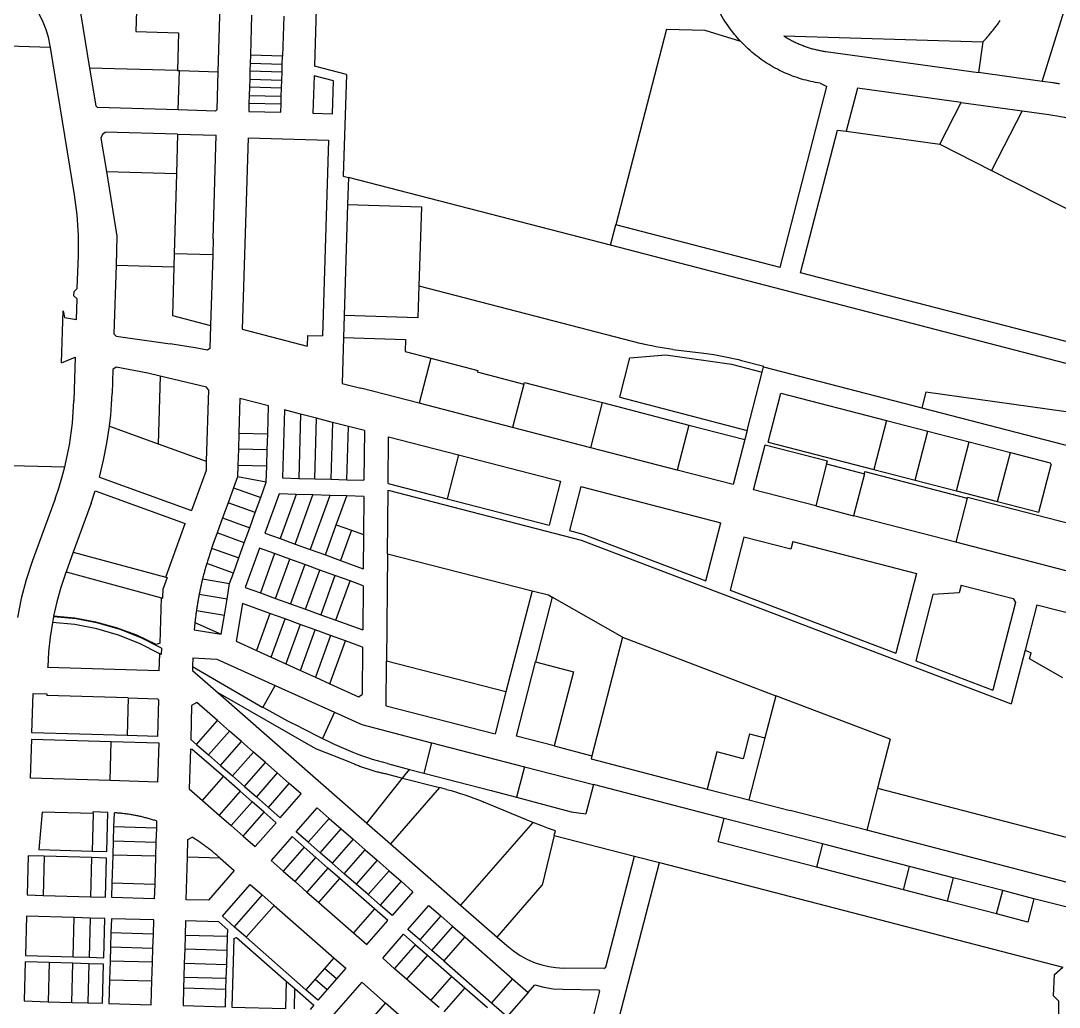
# Model space of a CAD drawing. Header units: inches. Extents: x 486468 to 494399, y 5455955 to 5460553.
# Drawn here: x 492530 to 493515, y 5457186 to 5458121 of the extents above; entities that cross this region are included whole.
import ezdxf

# ---------------------------------------------------------------- set-up
doc = ezdxf.new("R2010")
doc.units = ezdxf.units.IN
doc.header["$MEASUREMENT"] = 0
doc.layers.add('ParcelLines', color=10, linetype='Continuous')

msp = doc.modelspace()

# ---------------------------------------------------------------- linework, layer by layer
at = {"layer": 'ParcelLines', "color": 1}
for p, q in [((492811.586, 5458178.205), (492808.579, 5458078.206)), ((492584.78, 5458140.348), (492595.216, 5458076.324)), ((492639.975, 5458140.22), (492639.131, 5458110.992)), ((492717.288, 5458072.789), (492719.186, 5458136.427)), ((492749.03, 5458126.505), (492747.88, 5458088.455)), ((492779.508, 5458125.605), (492778.35, 5458087.556)), ((493499.275, 5458063.605), (493520.174, 5458130.515)), ((493142.747, 5458113.307), (493094.639, 5457927.615)), ((493142.747, 5458113.307), (493179.098, 5458112.195)), ((492639.131, 5458110.992), (492679.684, 5458109.817)), ((492679.684, 5458109.817), (492678.647, 5458073.907)), ((493179.098, 5458112.195), (493212.994, 5458101.683)), ((493254.172, 5458106.711), (493442.873, 5458101.013)), ((492558.069, 5458095.827), (492482.074, 5458098.012)), ((492558.069, 5458095.827), (492557.832, 5458097.281)), ((492580.826, 5457956.172), (492558.069, 5458095.827)), ((493442.873, 5458101.013), (493438.875, 5458071.913)), ((492747.88, 5458088.455), (492747.65, 5458080.855)), ((492778.35, 5458087.556), (492747.88, 5458088.455)), ((492778.12, 5458079.956), (492778.35, 5458087.556)), ((493294.022, 5458091.962), (493438.875, 5458071.913)), ((492678.647, 5458073.907), (492595.216, 5458076.324)), ((492595.216, 5458076.324), (492601.088, 5458040.3)), ((492678.647, 5458073.907), (492680.474, 5458073.854)), ((492679.398, 5458036.548), (492680.474, 5458073.854)), ((492680.474, 5458073.854), (492717.288, 5458072.789)), ((492747.43, 5458073.255), (492747.2, 5458065.655)), ((492747.65, 5458080.855), (492747.43, 5458073.255)), ((492777.89, 5458072.356), (492747.43, 5458073.255)), ((492747.65, 5458080.855), (492778.12, 5458079.956)), ((492777.89, 5458072.356), (492778.12, 5458079.956)), ((492838.979, 5458070.307), (492808.579, 5458078.206)), ((492716.22, 5458036.981), (492717.288, 5458072.789)), ((492747.2, 5458065.655), (492746.97, 5458058.055)), ((492747.2, 5458065.655), (492777.65, 5458064.706)), ((492777.42, 5458057.106), (492777.65, 5458064.706)), ((492777.65, 5458064.706), (492777.89, 5458072.356)), ((492808.28, 5458069.007), (492807.23, 5458033.357)), ((492826.829, 5458064.207), (492808.28, 5458069.007)), ((492825.83, 5458032.807), (492826.829, 5458064.207)), ((492838.979, 5458070.307), (492836.031, 5457973.667)), ((493499.275, 5458063.605), (493438.875, 5458071.913)), ((493509.776, 5458062.165), (493499.275, 5458063.605)), ((492746.97, 5458058.055), (492746.741, 5458050.405)), ((492777.42, 5458057.106), (492746.97, 5458058.055)), ((492777.19, 5458049.506), (492777.42, 5458057.106)), ((493250.496, 5457887.244), (493294.927, 5458058.744)), ((493288.612, 5458061.961), (493294.927, 5458058.744)), ((493323.919, 5458057.102), (493313.352, 5458016.314)), ((493422.26, 5458043.587), (493323.919, 5458057.102)), ((492746.741, 5458050.405), (492746.512, 5458042.806)), ((492746.741, 5458050.405), (492777.19, 5458049.506)), ((492776.96, 5458041.906), (492777.19, 5458049.506)), ((492601.088, 5458040.3), (492602.829, 5458038.766)), ((492679.398, 5458036.548), (492602.829, 5458038.766)), ((492714.677, 5458035.526), (492679.398, 5458036.548)), ((492714.677, 5458035.526), (492716.22, 5458036.981)), ((492746.512, 5458042.806), (492746.282, 5458035.206)), ((492746.282, 5458035.206), (492776.73, 5458034.306)), ((492776.96, 5458041.906), (492746.512, 5458042.806)), ((492776.73, 5458034.306), (492776.96, 5458041.906)), ((493402.139, 5458004.112), (493422.26, 5458043.587)), ((493422.26, 5458043.587), (493480.201, 5458035.625)), ((493480.201, 5458035.625), (493451.257, 5457979.083)), ((493480.201, 5458035.625), (493505.724, 5458032.117)), ((492807.23, 5458033.357), (492825.83, 5458032.807)), ((492607.503, 5458013.436), (492610.094, 5458015.546)), ((492678.77, 5458013.559), (492610.094, 5458015.546)), ((493269.962, 5457882.202), (493305.003, 5458017.461)), ((493305.003, 5458017.461), (493313.352, 5458016.314)), ((493313.352, 5458016.314), (493402.139, 5458004.112)), ((492607.503, 5458013.436), (492606.063, 5458009.771)), ((492606.063, 5458009.771), (492611.211, 5457978.177)), ((492678.77, 5458013.559), (492677.691, 5457976.253)), ((492678.77, 5458013.559), (492715.502, 5458012.496)), ((492712.568, 5457914.282), (492715.502, 5458012.496)), ((492745.682, 5458010.206), (492740.086, 5457828.605)), ((492745.682, 5458010.206), (492821.83, 5458007.907)), ((492821.83, 5458007.907), (492816.185, 5457822.356)), ((493402.139, 5458004.112), (493451.257, 5457979.083)), ((492611.211, 5457978.177), (492677.691, 5457976.253)), ((492611.211, 5457978.177), (492621.192, 5457916.927)), ((492677.691, 5457976.253), (492675.486, 5457900.037)), ((493451.257, 5457979.083), (493573.176, 5457916.955)), ((492836.031, 5457973.667), (492840.881, 5457972.407)), ((492840.881, 5457972.407), (492840.092, 5457946.726)), ((493089.597, 5457908.149), (492840.881, 5457972.407)), ((492840.092, 5457946.726), (492836.864, 5457841.546)), ((492840.092, 5457946.726), (492910.11, 5457944.577)), ((492910.11, 5457944.577), (492907.822, 5457869.858)), ((493089.597, 5457908.149), (493094.639, 5457927.615)), ((493250.496, 5457887.244), (493094.639, 5457927.615)), ((492621.192, 5457916.927), (492620.336, 5457889.342)), ((492712.568, 5457914.282), (492712.093, 5457898.977)), ((493698.169, 5457750.514), (493089.597, 5457908.149)), ((492583.611, 5457867.236), (492584.585, 5457898.65)), ((492675.486, 5457900.037), (492675.13, 5457887.758)), ((492712.093, 5457898.977), (492675.486, 5457900.037)), ((492712.093, 5457898.977), (492710.015, 5457832.092)), ((492620.336, 5457889.342), (492618.321, 5457824.35)), ((492620.336, 5457889.342), (492675.13, 5457887.758)), ((492675.13, 5457887.758), (492673.791, 5457841.465)), ((493683.798, 5457775.008), (493269.962, 5457882.202)), ((492580.52, 5457864.331), (492583.611, 5457867.236)), ((492907.822, 5457869.858), (492906.884, 5457839.398)), ((492907.822, 5457869.858), (493118.671, 5457815.101)), ((492580.396, 5457860.334), (492580.52, 5457864.331)), ((492583.301, 5457857.244), (492580.396, 5457860.334)), ((492582.715, 5457837.789), (492583.301, 5457857.244)), ((492568.703, 5457796.794), (492570.225, 5457845.868)), ((492570.225, 5457845.868), (492571.41, 5457839.618)), ((492571.41, 5457839.618), (492582.715, 5457837.789)), ((492673.791, 5457841.465), (492710.015, 5457832.092)), ((492836.864, 5457841.546), (492836.225, 5457820.756)), ((492906.884, 5457839.398), (492836.864, 5457841.546)), ((492710.015, 5457832.092), (492709.343, 5457810.446)), ((492740.086, 5457828.605), (492801.835, 5457812.605)), ((492618.321, 5457824.35), (492620.365, 5457821.922)), ((492620.365, 5457821.922), (492671.664, 5457814.753)), ((492802.135, 5457822.755), (492801.835, 5457812.605)), ((492802.135, 5457822.755), (492816.185, 5457822.356)), ((492836.225, 5457820.756), (492834.885, 5457777.207)), ((492836.225, 5457820.756), (492894.984, 5457818.957)), ((492894.984, 5457818.957), (492894.634, 5457807.407)), ((492709.343, 5457810.446), (492707.188, 5457808.73)), ((492894.634, 5457807.407), (492919.034, 5457801.088)), ((493148.62, 5457809.411), (493178.21, 5457805.771)), ((492568.703, 5457796.794), (492581.603, 5457801.922)), ((492581.603, 5457801.922), (492580.326, 5457760.75)), ((492919.034, 5457801.088), (492907.935, 5457758.317)), ((492919.034, 5457801.088), (492963.584, 5457789.558)), ((493098.382, 5457763.98), (493108.051, 5457801.32)), ((493108.051, 5457801.32), (493141.97, 5457804.411)), ((493141.97, 5457804.411), (493204.54, 5457795.391)), ((493213.89, 5457798.992), (493235.02, 5457793.502)), ((492617.27, 5457790.23), (492616.571, 5457767.662)), ((492620.357, 5457792.7), (492617.27, 5457790.23)), ((492650.395, 5457786.926), (492620.357, 5457792.7)), ((492963.584, 5457789.558), (492963.184, 5457788.108)), ((492963.184, 5457788.108), (493007.433, 5457776.608)), ((493204.54, 5457795.391), (493233.56, 5457787.852)), ((493219.272, 5457732.663), (493233.56, 5457787.852)), ((493233.56, 5457787.852), (493234.88, 5457792.962)), ((493234.88, 5457792.962), (493235.02, 5457793.502)), ((493234.88, 5457792.962), (493384.931, 5457754.114)), ((492662.252, 5457784.114), (492650.395, 5457786.926)), ((492662.252, 5457784.114), (492660.267, 5457719.901)), ((492706.118, 5457773.714), (492662.252, 5457784.114)), ((493007.433, 5457776.608), (493007.833, 5457778.108)), ((493007.833, 5457778.108), (493052.083, 5457766.65)), ((492708.128, 5457771.09), (492706.035, 5457703.306)), ((492708.128, 5457771.09), (492706.118, 5457773.714)), ((492834.885, 5457777.207), (492852.735, 5457772.607)), ((492907.935, 5457758.317), (492852.735, 5457772.607)), ((493007.433, 5457776.608), (492996.734, 5457735.318)), ((493239.295, 5457721.397), (493251.353, 5457767.973)), ((493251.353, 5457767.973), (493351.527, 5457742.033)), ((493388.731, 5457768.864), (493384.931, 5457754.114)), ((493694.934, 5457726.007), (493388.731, 5457768.864)), ((492737.937, 5457763.004), (492736.918, 5457730.054)), ((492765.187, 5457755.905), (492737.937, 5457763.004)), ((492996.734, 5457735.318), (492907.935, 5457758.317)), ((493052.083, 5457766.65), (493081.883, 5457758.93)), ((493070.794, 5457716.15), (493081.883, 5457758.93)), ((493081.883, 5457758.93), (493163.932, 5457737.672)), ((493098.382, 5457763.98), (493219.272, 5457732.663)), ((492764.368, 5457729.404), (492765.187, 5457755.905)), ((492780.337, 5457752.005), (492778.388, 5457687.605)), ((492795.537, 5457748.066), (492780.337, 5457752.005)), ((492795.537, 5457748.066), (492793.688, 5457687.146)), ((492810.637, 5457744.156), (492795.537, 5457748.066)), ((493384.931, 5457754.114), (493682.283, 5457677.203)), ((492808.888, 5457686.686), (492810.637, 5457744.156)), ((492825.787, 5457740.226), (492810.637, 5457744.156)), ((492825.787, 5457740.226), (492824.138, 5457686.216)), ((492840.887, 5457736.316), (492825.787, 5457740.226)), ((493351.527, 5457742.033), (493339.435, 5457695.474)), ((493351.527, 5457742.033), (493390.708, 5457731.887)), ((492614.165, 5457736.618), (492660.267, 5457719.901)), ((492736.918, 5457730.054), (492736.448, 5457714.804)), ((492736.918, 5457730.054), (492764.368, 5457729.404)), ((492763.888, 5457714.155), (492764.368, 5457729.404)), ((492839.387, 5457685.746), (492840.887, 5457736.316)), ((492855.987, 5457732.407), (492840.887, 5457736.316)), ((492855.987, 5457732.407), (492855.587, 5457685.256)), ((493070.794, 5457716.15), (492996.734, 5457735.318)), ((493163.932, 5457737.672), (493152.834, 5457694.912)), ((493163.932, 5457737.672), (493217.002, 5457723.923)), ((493219.272, 5457732.663), (493217.002, 5457723.923)), ((493378.617, 5457685.331), (493390.708, 5457731.887)), ((493390.708, 5457731.887), (493429.89, 5457721.741)), ((492660.267, 5457719.901), (492706.035, 5457703.306)), ((492878.522, 5457682.198), (492878.884, 5457726.612)), ((492878.884, 5457726.612), (492945.372, 5457709.391)), ((493217.002, 5457723.923), (493205.932, 5457681.163)), ((493225.382, 5457676.218), (493236.475, 5457718.989)), ((493236.475, 5457718.989), (493295.467, 5457703.719)), ((493239.295, 5457721.397), (493339.435, 5457695.474)), ((493417.8, 5457675.188), (493429.89, 5457721.741)), ((493429.89, 5457721.741), (493469.071, 5457711.595)), ((492736.448, 5457714.804), (492735.978, 5457699.554)), ((492763.888, 5457714.155), (492736.448, 5457714.804)), ((492763.418, 5457698.905), (492763.888, 5457714.155)), ((492945.372, 5457709.391), (492934.569, 5457667.682)), ((492945.372, 5457709.391), (493042.112, 5457684.336)), ((493152.834, 5457694.912), (493070.794, 5457716.15)), ((493456.982, 5457665.045), (493469.071, 5457711.595)), ((493469.071, 5457711.595), (493506.801, 5457701.825)), ((492497.796, 5457700.065), (492571.667, 5457697.9)), ((492706.035, 5457703.306), (492705.765, 5457694.562)), ((492735.978, 5457699.554), (492735.639, 5457688.705)), ((492735.978, 5457699.554), (492763.418, 5457698.905)), ((492762.938, 5457683.455), (492763.418, 5457698.905)), ((493294.702, 5457700.77), (493284.374, 5457660.947)), ((493294.702, 5457700.77), (493295.467, 5457703.719)), ((493294.702, 5457700.77), (493330.539, 5457691.493)), ((493496.164, 5457654.902), (493507.876, 5457699.998)), ((493506.801, 5457701.825), (493507.876, 5457699.998)), ((492705.765, 5457694.562), (492691.972, 5457656.579)), ((493205.932, 5457681.163), (493152.834, 5457694.912)), ((493330.539, 5457691.493), (493320.211, 5457651.67)), ((493330.539, 5457691.493), (493331.075, 5457693.558)), ((493331.075, 5457693.558), (493428.089, 5457668.446)), ((493339.435, 5457695.474), (493378.617, 5457685.331)), ((492604.508, 5457688.267), (492691.972, 5457656.579)), ((492735.639, 5457688.705), (492731.859, 5457678.295)), ((492762.938, 5457683.455), (492735.639, 5457688.705)), ((492757.669, 5457668.915), (492762.938, 5457683.455)), ((492778.388, 5457687.605), (492793.688, 5457687.146)), ((492793.688, 5457687.146), (492808.888, 5457686.686)), ((492808.888, 5457686.686), (492824.138, 5457686.216)), ((492824.138, 5457686.216), (492839.387, 5457685.746)), ((492839.387, 5457685.746), (492855.587, 5457685.256)), ((492878.522, 5457682.198), (492934.569, 5457667.682)), ((493042.112, 5457684.336), (493031.309, 5457642.627)), ((493061.578, 5457679.294), (493050.775, 5457637.585)), ((493061.578, 5457679.294), (493194.375, 5457644.9)), ((493378.617, 5457685.331), (493417.8, 5457675.188)), ((492600.634, 5457675.318), (492685.957, 5457644.407)), ((492731.859, 5457678.295), (492726.639, 5457663.955)), ((492731.859, 5457678.295), (492757.669, 5457668.915)), ((492775.188, 5457672.455), (492761.689, 5457635.255)), ((492791.188, 5457671.965), (492775.188, 5457672.455)), ((492791.188, 5457671.965), (492775.989, 5457630.065)), ((492790.34, 5457624.865), (492807.228, 5457671.476)), ((492807.228, 5457671.476), (492791.188, 5457671.965)), ((492823.278, 5457670.986), (492804.65, 5457619.675)), ((492823.278, 5457670.986), (492807.228, 5457671.476)), ((492839.288, 5457670.496), (492823.278, 5457670.986)), ((492829.378, 5457643.156), (492839.288, 5457670.496)), ((492855.487, 5457670.006), (492839.288, 5457670.496)), ((492855.487, 5457670.006), (492855.168, 5457633.816)), ((492877.973, 5457615.51), (492878.471, 5457675.917)), ((492878.471, 5457675.917), (493061.631, 5457628.479)), ((493284.374, 5457660.947), (493225.382, 5457676.218)), ((493417.8, 5457675.188), (493456.982, 5457665.045)), ((493428.089, 5457668.446), (493428.318, 5457669.33)), ((493428.318, 5457669.33), (493590.576, 5457627.33)), ((492562.496, 5457667.777), (492540.857, 5457608.136)), ((492596.59, 5457663.49), (492579.794, 5457617.195)), ((492726.639, 5457663.955), (492721.439, 5457649.654)), ((492752.479, 5457654.605), (492726.639, 5457663.955)), ((492752.479, 5457654.605), (492757.669, 5457668.915)), ((492934.569, 5457667.682), (493031.309, 5457642.627)), ((493284.374, 5457660.947), (493320.211, 5457651.67)), ((493428.089, 5457668.446), (493417.242, 5457626.552)), ((493456.982, 5457665.045), (493496.164, 5457654.902)), ((492721.439, 5457649.654), (492716.221, 5457635.314)), ((492721.439, 5457649.654), (492747.279, 5457640.255)), ((492747.279, 5457640.255), (492752.479, 5457654.605)), ((493417.242, 5457626.552), (493320.211, 5457651.67)), ((492667.456, 5457593.459), (492685.957, 5457644.407)), ((492742.09, 5457625.955), (492747.279, 5457640.255)), ((492818.98, 5457614.475), (492829.378, 5457643.156)), ((492829.378, 5457643.156), (492843.798, 5457637.936)), ((493180.129, 5457589.9), (493194.375, 5457644.9)), ((492716.221, 5457635.314), (492712.241, 5457624.354)), ((492742.09, 5457625.955), (492716.221, 5457635.314)), ((492761.689, 5457635.255), (492775.989, 5457630.065)), ((492775.989, 5457630.065), (492790.34, 5457624.865)), ((492843.798, 5457637.936), (492833.33, 5457609.276)), ((492843.798, 5457637.936), (492855.168, 5457633.816)), ((492855.168, 5457633.816), (492854.889, 5457601.456)), ((493050.775, 5457637.585), (493063.483, 5457634.294)), ((493063.483, 5457634.294), (493180.129, 5457589.9)), ((493216.061, 5457631.415), (493203.049, 5457581.177)), ((493260.722, 5457619.847), (493216.061, 5457631.415)), ((492711.071, 5457621.014), (492736.891, 5457611.604)), ((492736.891, 5457611.604), (492742.09, 5457625.955)), ((492756.49, 5457620.905), (492742.991, 5457583.654)), ((492770.8, 5457615.725), (492756.49, 5457620.905)), ((492790.34, 5457624.865), (492804.65, 5457619.675)), ((493061.631, 5457628.479), (493469.79, 5457473.14)), ((493262.632, 5457627.221), (493260.722, 5457619.847)), ((493262.632, 5457627.221), (493379.912, 5457596.846)), ((493579.515, 5457584.545), (493417.242, 5457626.552)), ((492579.794, 5457617.195), (492572.953, 5457598.336)), ((492579.794, 5457617.195), (492667.456, 5457593.459)), ((492731.701, 5457597.274), (492736.891, 5457611.604)), ((492770.8, 5457615.725), (492757.301, 5457578.474)), ((492785.15, 5457610.525), (492770.8, 5457615.725)), ((492771.651, 5457573.275), (492785.15, 5457610.525)), ((492799.44, 5457605.355), (492785.15, 5457610.525)), ((492804.65, 5457619.675), (492818.98, 5457614.475)), ((492818.98, 5457614.475), (492833.33, 5457609.276)), ((492877.973, 5457615.51), (492877.137, 5457513.826)), ((492877.973, 5457615.51), (493015.186, 5457580.49)), ((492731.701, 5457597.274), (492706.421, 5457606.464)), ((492799.44, 5457605.355), (492785.941, 5457568.105)), ((492813.79, 5457600.155), (492799.44, 5457605.355)), ((492800.291, 5457562.905), (492813.79, 5457600.155)), ((492828.14, 5457594.955), (492813.79, 5457600.155)), ((492833.33, 5457609.276), (492854.889, 5457601.456)), ((492572.953, 5457598.336), (492572.437, 5457596.914)), ((492572.953, 5457598.336), (492663.357, 5457573.858)), ((492668.909, 5457593.066), (492665.106, 5457582.594)), ((492667.456, 5457593.459), (492668.909, 5457593.066)), ((492702.451, 5457591.754), (492728.141, 5457587.454)), ((492728.141, 5457587.454), (492731.701, 5457597.274)), ((492828.14, 5457594.955), (492814.64, 5457557.715)), ((492842.45, 5457589.776), (492828.14, 5457594.955)), ((493379.912, 5457596.846), (493360.349, 5457521.311)), ((492664.846, 5457573.455), (492665.106, 5457582.594)), ((492725.651, 5457572.454), (492728.141, 5457587.454)), ((492742.991, 5457583.654), (492757.301, 5457578.474)), ((492828.95, 5457552.535), (492842.45, 5457589.776)), ((492854.79, 5457585.306), (492842.45, 5457589.776)), ((492854.79, 5457585.306), (492854.44, 5457543.306)), ((493015.186, 5457580.49), (492990.328, 5457484.505)), ((493015.186, 5457580.49), (493030.721, 5457576.516)), ((493203.049, 5457581.177), (493360.349, 5457521.311)), ((493422.351, 5457585.871), (493420.441, 5457578.497)), ((493422.351, 5457585.871), (493471.74, 5457573.079)), ((492662.127, 5457530.664), (492663.357, 5457573.858)), ((492663.357, 5457573.858), (492664.846, 5457573.455)), ((492725.651, 5457572.454), (492699.192, 5457576.854)), ((492723.162, 5457557.454), (492725.651, 5457572.454)), ((492757.301, 5457578.474), (492771.651, 5457573.275)), ((492771.651, 5457573.275), (492785.941, 5457568.105)), ((493034.388, 5457574.43), (493018.477, 5457512.988)), ((493030.721, 5457576.516), (493034.388, 5457574.43)), ((493101.021, 5457536.348), (493034.388, 5457574.43)), ((493395.564, 5457577.044), (493379.265, 5457514.127)), ((493420.441, 5457578.497), (493395.564, 5457577.044)), ((493471.74, 5457573.079), (493473.926, 5457569.365)), ((492696.652, 5457561.853), (492723.162, 5457557.454)), ((492740.441, 5457568.354), (492734.442, 5457532.754)), ((492766.431, 5457558.934), (492740.441, 5457568.354)), ((492785.941, 5457568.105), (492800.291, 5457562.905)), ((492800.291, 5457562.905), (492814.64, 5457557.715)), ((493473.926, 5457569.365), (493452.407, 5457486.298)), ((493494.164, 5457567.254), (493483.026, 5457524.25)), ((493494.164, 5457567.254), (493578.364, 5457545.446)), ((492720.142, 5457539.254), (492723.162, 5457557.454)), ((492766.431, 5457558.934), (492753.782, 5457523.974)), ((492780.781, 5457553.735), (492766.431, 5457558.934)), ((492767.692, 5457517.664), (492780.781, 5457553.735)), ((492795.091, 5457548.555), (492780.781, 5457553.735)), ((492814.64, 5457557.715), (492828.95, 5457552.535)), ((492828.95, 5457552.535), (492854.44, 5457543.306)), ((492694.543, 5457543.503), (492720.142, 5457539.254)), ((492695.233, 5457550.553), (492720.142, 5457539.254)), ((492795.091, 5457548.555), (492781.632, 5457511.334)), ((492809.441, 5457543.355), (492795.091, 5457548.555)), ((492795.531, 5457505.025), (492809.441, 5457543.355)), ((492823.731, 5457538.175), (492809.441, 5457543.355)), ((492734.442, 5457532.754), (492753.782, 5457523.974)), ((492823.731, 5457538.175), (492809.481, 5457498.695)), ((492823.381, 5457492.385), (492838.081, 5457532.975)), ((492838.081, 5457532.975), (492823.731, 5457538.175)), ((492854.29, 5457527.106), (492838.081, 5457532.975)), ((493101.021, 5457536.348), (493071.936, 5457424.042)), ((493101.021, 5457536.348), (493246.479, 5457480.987)), ((492662.127, 5457530.664), (492658.343, 5457529.653)), ((492663.499, 5457526.163), (492663.322, 5457519.958)), ((492753.782, 5457523.974), (492767.692, 5457517.664)), ((492854.29, 5457527.106), (492853.892, 5457482.206)), ((493483.026, 5457524.25), (493469.79, 5457473.14)), ((493483.026, 5457524.25), (493488.823, 5457521.743)), ((493487.295, 5457515.844), (493488.823, 5457521.743)), ((492661.386, 5457504.642), (492661.846, 5457520.801)), ((492693.246, 5457517.041), (492693.012, 5457508.728)), ((492693.246, 5457517.041), (492716.071, 5457515.663)), ((492716.071, 5457515.663), (492771.393, 5457490.694)), ((492767.692, 5457517.664), (492781.632, 5457511.334)), ((492876.79, 5457471.429), (492877.137, 5457513.826)), ((492990.328, 5457484.505), (492877.137, 5457513.826)), ((493000.249, 5457442.595), (493018.477, 5457512.988)), ((493018.477, 5457512.988), (493054.322, 5457503.711)), ((493379.265, 5457514.127), (493452.407, 5457486.298)), ((493518.845, 5457497.918), (493487.295, 5457515.844)), ((492555.545, 5457507.745), (492555.561, 5457508.336)), ((492661.386, 5457504.642), (492555.545, 5457507.745)), ((492693.012, 5457508.728), (492692.903, 5457504.86)), ((492692.903, 5457504.86), (492717.191, 5457483.617)), ((492693.012, 5457508.728), (492759.593, 5457469.904)), ((492781.632, 5457511.334), (492795.531, 5457505.025)), ((492795.531, 5457505.025), (492809.481, 5457498.695)), ((493054.322, 5457503.711), (493036.093, 5457433.318)), ((492809.481, 5457498.695), (492823.381, 5457492.385)), ((492823.381, 5457492.385), (492850.542, 5457480.056)), ((492540.479, 5457445.863), (492541.547, 5457483.047)), ((492541.547, 5457483.047), (492554.636, 5457482.665)), ((492554.636, 5457482.665), (492554.593, 5457481.166)), ((492809.893, 5457430.605), (492717.191, 5457483.617)), ((492717.191, 5457483.617), (492858.301, 5457360.202)), ((492759.593, 5457469.904), (492771.393, 5457490.694)), ((492771.393, 5457490.694), (492827.613, 5457465.326)), ((492850.542, 5457480.056), (492853.892, 5457482.206)), ((492990.328, 5457484.505), (492980.019, 5457444.687)), ((492631.963, 5457478.905), (492554.593, 5457481.166)), ((492631.963, 5457478.905), (492630.938, 5457443.23)), ((492631.963, 5457478.905), (492659.626, 5457478.097)), ((492660.596, 5457477.069), (492659.592, 5457442.396)), ((492659.626, 5457478.097), (492660.596, 5457477.069)), ((492696.894, 5457474.653), (492692.094, 5457471.653)), ((492716.604, 5457457.413), (492696.894, 5457474.653)), ((493246.479, 5457480.987), (493236.109, 5457441.009)), ((493355.075, 5457439.649), (493246.479, 5457480.987)), ((492692.094, 5457471.653), (492691.195, 5457439.553)), ((492827.613, 5457465.326), (492816.303, 5457440.425)), ((492827.613, 5457465.326), (492853.713, 5457453.546)), ((492876.79, 5457471.429), (492980.019, 5457444.687)), ((492696.715, 5457434.723), (492716.604, 5457457.413)), ((492727.964, 5457447.473), (492716.604, 5457457.413)), ((492853.713, 5457453.546), (492919.792, 5457436.407)), ((492630.938, 5457443.23), (492540.479, 5457445.863)), ((492659.592, 5457442.396), (492630.938, 5457443.23)), ((492727.964, 5457447.473), (492708.095, 5457424.753)), ((492739.294, 5457437.553), (492727.964, 5457447.473)), ((492795.033, 5457451.094), (492816.303, 5457440.425)), ((493036.093, 5457433.318), (493000.249, 5457442.595)), ((493221.528, 5457444.791), (493215.406, 5457421.185)), ((493221.528, 5457444.791), (493236.109, 5457441.009)), ((492539.228, 5457402.621), (492540.304, 5457439.782)), ((492540.304, 5457439.782), (492615.69, 5457437.589)), ((492614.621, 5457400.418), (492615.69, 5457437.589)), ((492615.69, 5457437.589), (492660.915, 5457436.274)), ((492660.915, 5457436.274), (492659.839, 5457399.097)), ((492691.195, 5457439.553), (492696.715, 5457434.723)), ((492696.715, 5457434.723), (492708.095, 5457424.753)), ((492719.425, 5457414.833), (492739.294, 5457437.553)), ((492750.684, 5457427.583), (492739.294, 5457437.553)), ((492816.303, 5457440.425), (492822.863, 5457437.136)), ((492919.792, 5457436.407), (492912.312, 5457407.597)), ((492919.792, 5457436.407), (492920.052, 5457436.337)), ((492920.052, 5457436.337), (493008.081, 5457413.549)), ((493036.093, 5457433.318), (493071.936, 5457424.042)), ((493236.109, 5457441.009), (493220.884, 5457382.323)), ((493355.075, 5457439.649), (493343.025, 5457393.127)), ((492690.895, 5457430.152), (492689.846, 5457392.602)), ((492692.745, 5457430.102), (492690.895, 5457430.152)), ((492722.245, 5457404.303), (492692.745, 5457430.102)), ((492708.095, 5457424.753), (492719.425, 5457414.833)), ((492750.684, 5457427.583), (492730.785, 5457404.893)), ((492762.034, 5457417.643), (492750.684, 5457427.583)), ((492843.893, 5457417.456), (492809.893, 5457430.605)), ((493071.936, 5457424.042), (493071.172, 5457421.092)), ((493190.497, 5457427.643), (493181.301, 5457392.346)), ((493215.406, 5457421.185), (493190.497, 5457427.643)), ((492719.425, 5457414.833), (492730.785, 5457404.893)), ((492742.175, 5457394.924), (492762.034, 5457417.643)), ((492773.394, 5457407.705), (492762.034, 5457417.643)), ((492877.863, 5457416.536), (492898.893, 5457411.077)), ((493008.081, 5457413.549), (493000.472, 5457384.589)), ((493008.081, 5457413.549), (493073.431, 5457396.63)), ((493071.172, 5457421.092), (493181.301, 5457392.346)), ((492702.396, 5457381.603), (492722.245, 5457404.303)), ((492738.185, 5457390.344), (492722.245, 5457404.303)), ((492730.785, 5457404.893), (492742.175, 5457394.924)), ((492773.394, 5457407.705), (492753.525, 5457384.984)), ((492784.784, 5457397.745), (492773.394, 5457407.705)), ((492876.993, 5457406.856), (492892.353, 5457402.887)), ((492892.353, 5457402.887), (492898.893, 5457411.077)), ((492898.893, 5457411.077), (492912.312, 5457407.597)), ((492912.312, 5457407.597), (492976.412, 5457390.959)), ((492614.621, 5457400.418), (492539.228, 5457402.621)), ((492659.839, 5457399.097), (492614.621, 5457400.418)), ((492742.175, 5457394.924), (492753.525, 5457384.984)), ((492764.886, 5457375.044), (492784.784, 5457397.745)), ((492796.144, 5457387.805), (492784.784, 5457397.745)), ((492858.301, 5457360.202), (492892.353, 5457402.887)), ((492927.393, 5457393.827), (492880.767, 5457340.553)), ((492892.353, 5457402.887), (492927.393, 5457393.827)), ((492933.842, 5457392.158), (492927.393, 5457393.827)), ((493073.431, 5457396.63), (493066.261, 5457368.931)), ((493197.49, 5457364.505), (493073.431, 5457396.63)), ((492689.846, 5457392.602), (492702.396, 5457381.603)), ((492738.185, 5457390.344), (492718.306, 5457367.673)), ((492749.546, 5457380.404), (492738.185, 5457390.344)), ((492753.525, 5457384.984), (492764.886, 5457375.044)), ((492776.246, 5457365.104), (492796.144, 5457387.805)), ((492976.412, 5457390.959), (493000.472, 5457384.589)), ((493000.472, 5457384.589), (493052.251, 5457370.891)), ((493181.301, 5457392.346), (493220.884, 5457382.323)), ((493343.025, 5457393.127), (493332.716, 5457353.324)), ((493343.025, 5457393.127), (493550.704, 5457339.246)), ((492702.396, 5457381.603), (492718.306, 5457367.673)), ((492749.546, 5457380.404), (492729.666, 5457357.724)), ((492760.886, 5457370.494), (492749.546, 5457380.404)), ((492764.886, 5457375.044), (492776.246, 5457365.104)), ((492791.396, 5457351.855), (492811.294, 5457374.555)), ((492811.294, 5457374.555), (492822.635, 5457364.645)), ((493013.542, 5457361.709), (492969.442, 5457380.159)), ((493220.884, 5457382.323), (493260.217, 5457372.137)), ((492550.211, 5457370.616), (492547.172, 5457335.017)), ((492598.62, 5457369.198), (492550.211, 5457370.616)), ((492598.62, 5457369.198), (492597.577, 5457333.54)), ((492598.62, 5457369.198), (492598.665, 5457370.72)), ((492612.686, 5457370.31), (492598.665, 5457370.72)), ((492611.6, 5457333.129), (492612.686, 5457370.31)), ((492618.38, 5457356.529), (492618.771, 5457369.928)), ((492718.306, 5457367.673), (492729.666, 5457357.724)), ((492740.996, 5457347.804), (492760.886, 5457370.494)), ((492772.246, 5457360.554), (492760.886, 5457370.494)), ((492822.635, 5457364.645), (492802.736, 5457341.946)), ((492822.635, 5457364.645), (492833.995, 5457354.706)), ((493052.251, 5457370.891), (493066.261, 5457368.931)), ((493191.74, 5457342.414), (493197.49, 5457364.505)), ((493290.831, 5457340.337), (493197.49, 5457364.505)), ((493332.716, 5457353.324), (493260.217, 5457372.137)), ((492617.993, 5457343.278), (492618.38, 5457356.529)), ((492658.613, 5457355.306), (492618.38, 5457356.529)), ((492658.613, 5457355.306), (492658.215, 5457342.056)), ((492658.817, 5457362.155), (492658.613, 5457355.306)), ((492729.666, 5457357.724), (492740.996, 5457347.804)), ((492752.346, 5457337.854), (492772.246, 5457360.554)), ((492814.096, 5457332.006), (492833.995, 5457354.706)), ((492833.995, 5457354.706), (492845.355, 5457344.766)), ((492858.301, 5457360.202), (492880.767, 5457340.553)), ((493015.91, 5457360.748), (492947.287, 5457282.374)), ((492688.007, 5457327.703), (492688.497, 5457344.453)), ((492688.497, 5457344.453), (492692.547, 5457346.703)), ((492740.996, 5457347.804), (492752.346, 5457337.854)), ((492787.396, 5457347.304), (492767.496, 5457324.605)), ((492798.756, 5457337.366), (492787.396, 5457347.304)), ((492802.736, 5457341.946), (492791.396, 5457351.855)), ((492845.355, 5457344.766), (492825.456, 5457322.066)), ((492845.355, 5457344.766), (492856.695, 5457334.857)), ((493036.247, 5457348.545), (493024.734, 5457301.126)), ((493036.247, 5457348.545), (493037.28, 5457352.781)), ((493036.247, 5457348.545), (493112.492, 5457328.789)), ((493540.373, 5457299.435), (493332.716, 5457353.324)), ((492547.172, 5457335.017), (492597.577, 5457333.54)), ((492617.601, 5457329.878), (492617.993, 5457343.278)), ((492617.993, 5457343.278), (492658.215, 5457342.056)), ((492658.215, 5457342.056), (492657.818, 5457328.656)), ((492798.756, 5457337.366), (492778.856, 5457314.665)), ((492810.106, 5457327.416), (492798.756, 5457337.366)), ((492814.096, 5457332.006), (492802.736, 5457341.946)), ((492836.796, 5457312.156), (492856.695, 5457334.857)), ((492856.695, 5457334.857), (492868.085, 5457324.897)), ((492880.767, 5457340.553), (492947.287, 5457282.374)), ((493285.081, 5457318.247), (493191.74, 5457342.414)), ((493290.831, 5457340.337), (493285.081, 5457318.247)), ((493373.331, 5457318.977), (493290.831, 5457340.337)), ((492537.105, 5457329.215), (492536.035, 5457292.035)), ((492552.154, 5457328.775), (492537.105, 5457329.215)), ((492552.154, 5457328.775), (492551.06, 5457291.594)), ((492597.399, 5457327.449), (492552.154, 5457328.775)), ((492596.312, 5457290.269), (492597.399, 5457327.449)), ((492611.422, 5457327.038), (492597.399, 5457327.449)), ((492597.577, 5457333.54), (492611.6, 5457333.129)), ((492610.336, 5457289.858), (492611.422, 5457327.038)), ((492616.818, 5457303.079), (492617.601, 5457329.878)), ((492657.818, 5457328.656), (492617.601, 5457329.878)), ((492657.818, 5457328.656), (492657.023, 5457301.857)), ((492686.849, 5457287.503), (492688.007, 5457327.703)), ((492719.167, 5457326.823), (492688.007, 5457327.703)), ((492715.997, 5457329.603), (492719.167, 5457326.823)), ((492719.167, 5457326.823), (492732.597, 5457315.054)), ((492767.496, 5457324.605), (492778.856, 5457314.665)), ((492790.186, 5457304.745), (492810.106, 5457327.416)), ((492821.436, 5457317.496), (492810.106, 5457327.416)), ((492825.456, 5457322.066), (492814.096, 5457332.006)), ((492868.085, 5457324.897), (492848.156, 5457302.216)), ((492868.085, 5457324.897), (492879.445, 5457314.957)), ((493085.235, 5457223.601), (493112.492, 5457328.789)), ((493112.492, 5457328.789), (493136.087, 5457322.675)), ((492732.597, 5457315.054), (492707.998, 5457286.904)), ((492778.856, 5457314.665), (492790.186, 5457304.745)), ((492821.436, 5457317.496), (492801.546, 5457294.795)), ((492832.796, 5457307.556), (492821.436, 5457317.496)), ((492836.796, 5457312.156), (492825.456, 5457322.066)), ((492859.516, 5457292.286), (492879.445, 5457314.957)), ((492879.445, 5457314.957), (492890.785, 5457305.047)), ((493096.033, 5457168.097), (493136.087, 5457322.675)), ((493136.087, 5457322.675), (493518.831, 5457223.504)), ((493367.642, 5457296.868), (493285.081, 5457318.247)), ((493367.642, 5457296.868), (493373.331, 5457318.977)), ((493414.681, 5457308.269), (493373.331, 5457318.977)), ((492790.186, 5457304.745), (492801.546, 5457294.795)), ((492812.896, 5457284.856), (492832.796, 5457307.556)), ((492865.726, 5457278.728), (492832.796, 5457307.556)), ((492848.156, 5457302.216), (492836.796, 5457312.156)), ((492890.785, 5457305.047), (492870.856, 5457282.368)), ((492890.785, 5457305.047), (492902.145, 5457295.108)), ((493414.681, 5457308.269), (493408.942, 5457286.179)), ((493461.791, 5457296.069), (493414.681, 5457308.269)), ((492616.427, 5457289.68), (492616.818, 5457303.079)), ((492657.023, 5457301.857), (492616.818, 5457303.079)), ((492657.023, 5457301.857), (492656.626, 5457288.457)), ((492721.229, 5457271.746), (492747.674, 5457301.942)), ((492747.674, 5457301.942), (492759.018, 5457292.01)), ((492801.546, 5457294.795), (492812.896, 5457284.856)), ((492859.516, 5457292.286), (492848.156, 5457302.216)), ((492902.145, 5457295.108), (492882.246, 5457272.408)), ((492981.885, 5457252.115), (493024.734, 5457301.126)), ((493408.942, 5457286.179), (493367.642, 5457296.868)), ((493456.042, 5457273.979), (493461.791, 5457296.069)), ((493491.391, 5457288.409), (493461.791, 5457296.069)), ((492536.035, 5457292.035), (492551.06, 5457291.594)), ((492551.06, 5457291.594), (492596.312, 5457290.269)), ((492596.312, 5457290.269), (492610.336, 5457289.858)), ((492656.626, 5457288.457), (492616.427, 5457289.68)), ((492707.998, 5457286.904), (492686.849, 5457287.503)), ((492759.018, 5457292.01), (492732.569, 5457261.804)), ((492759.018, 5457292.01), (492770.362, 5457282.078)), ((492812.896, 5457284.856), (492845.737, 5457256.097)), ((492870.856, 5457282.368), (492859.516, 5457292.286)), ((493456.042, 5457273.979), (493408.942, 5457286.179)), ((493491.391, 5457288.409), (493485.642, 5457266.319)), ((493533.024, 5457277.738), (493491.391, 5457288.409)), ((492743.908, 5457251.862), (492770.362, 5457282.078)), ((492770.362, 5457282.078), (492827.08, 5457232.42)), ((492865.726, 5457278.728), (492845.737, 5457256.097)), ((492878.196, 5457267.808), (492865.726, 5457278.728)), ((492882.246, 5457272.408), (492870.856, 5457282.368)), ((492897.301, 5457259.278), (492917.199, 5457281.986)), ((492917.199, 5457281.986), (492928.559, 5457272.051)), ((492947.287, 5457282.374), (492981.885, 5457252.115)), ((492535.45, 5457271.799), (492534.4, 5457234.649)), ((492580.7, 5457270.49), (492535.45, 5457271.799)), ((492595.8, 5457270.05), (492580.7, 5457270.49)), ((492595.8, 5457270.05), (492594.751, 5457232.901)), ((492609.8, 5457269.651), (492595.8, 5457270.05)), ((492608.751, 5457232.501), (492609.8, 5457269.651)), ((492615.899, 5457269.501), (492615.521, 5457256.101)), ((492656.149, 5457268.303), (492615.899, 5457269.501)), ((492655.759, 5457254.902), (492656.149, 5457268.303)), ((492686.299, 5457267.403), (492685.919, 5457254.003)), ((492717.749, 5457266.504), (492686.299, 5457267.403)), ((492726.299, 5457259.004), (492717.749, 5457266.504)), ((492732.569, 5457261.804), (492721.229, 5457271.746)), ((492858.297, 5457245.107), (492878.196, 5457267.808)), ((492928.559, 5457272.051), (492908.655, 5457249.337)), ((492928.559, 5457272.051), (492939.919, 5457262.116)), ((493485.642, 5457266.319), (493456.042, 5457273.979)), ((492615.521, 5457256.101), (492615.131, 5457242.702)), ((492655.759, 5457254.902), (492615.521, 5457256.101)), ((492726.119, 5457252.854), (492726.299, 5457259.004)), ((492743.908, 5457251.862), (492732.569, 5457261.804)), ((492845.737, 5457256.097), (492858.297, 5457245.107)), ((492908.655, 5457249.337), (492897.301, 5457259.278)), ((492920.009, 5457239.396), (492939.919, 5457262.116)), ((492939.919, 5457262.116), (492951.278, 5457252.181)), ((492655.371, 5457241.502), (492655.759, 5457254.902)), ((492685.919, 5457254.003), (492685.529, 5457240.603)), ((492685.919, 5457254.003), (492726.119, 5457252.854)), ((492725.739, 5457239.454), (492726.119, 5457252.854)), ((492732.159, 5457250.754), (492730.301, 5457185.704)), ((492732.159, 5457250.754), (492734.539, 5457251.794)), ((492734.539, 5457251.794), (492781.949, 5457210.286)), ((492800.607, 5457202.151), (492743.908, 5457251.862)), ((492873.387, 5457231.986), (492893.285, 5457254.695)), ((492893.285, 5457254.695), (492904.632, 5457244.76)), ((492920.009, 5457239.396), (492908.655, 5457249.337)), ((492951.278, 5457252.181), (492931.363, 5457229.454)), ((492951.278, 5457252.181), (492996.666, 5457212.485)), ((492981.885, 5457252.115), (492991.232, 5457243.942)), ((492615.131, 5457242.702), (492614.751, 5457229.301)), ((492615.131, 5457242.702), (492655.371, 5457241.502)), ((492654.981, 5457228.102), (492655.371, 5457241.502)), ((492685.529, 5457240.603), (492685.15, 5457227.203)), ((492725.739, 5457239.454), (492685.529, 5457240.603)), ((492725.349, 5457226.055), (492725.739, 5457239.454)), ((492884.738, 5457222.047), (492904.632, 5457244.76)), ((492904.632, 5457244.76), (492915.979, 5457234.825)), ((492931.363, 5457229.454), (492920.009, 5457239.396)), ((492534.2, 5457228.599), (492533.152, 5457191.449)), ((492556.85, 5457227.929), (492534.2, 5457228.599)), ((492534.4, 5457234.649), (492579.651, 5457233.34)), ((492579.451, 5457227.26), (492556.85, 5457227.929)), ((492594.551, 5457226.811), (492579.451, 5457227.26)), ((492579.651, 5457233.34), (492594.751, 5457232.901)), ((492608.551, 5457226.401), (492594.551, 5457226.811)), ((492594.751, 5457232.901), (492608.751, 5457232.501)), ((492607.501, 5457189.251), (492608.551, 5457226.401)), ((492614.751, 5457229.301), (492614.251, 5457211.651)), ((492654.981, 5457228.102), (492614.751, 5457229.301)), ((492654.461, 5457210.452), (492654.981, 5457228.102)), ((492685.15, 5457227.203), (492684.771, 5457213.853)), ((492685.15, 5457227.203), (492725.349, 5457226.055)), ((492724.969, 5457212.654), (492725.349, 5457226.055)), ((492827.08, 5457232.42), (492818.255, 5457222.33)), ((492827.08, 5457232.42), (492838.423, 5457222.488)), ((492884.738, 5457222.047), (492873.387, 5457231.986)), ((492915.979, 5457234.825), (492896.088, 5457212.107)), ((492915.979, 5457234.825), (492938.902, 5457214.754)), ((492931.363, 5457229.454), (492976.73, 5457189.733)), ((492818.255, 5457222.33), (492809.431, 5457212.24)), ((492829.598, 5457212.395), (492818.255, 5457222.33)), ((492838.423, 5457222.488), (492829.598, 5457212.395)), ((492896.088, 5457212.107), (492884.738, 5457222.047)), ((493083.36, 5457222.169), (493044.564, 5457222.673)), ((493083.36, 5457222.169), (493085.235, 5457223.601)), ((493509.971, 5457196.452), (493511.057, 5457216.531)), ((493511.057, 5457216.531), (493518.831, 5457223.504)), ((492614.251, 5457211.651), (492613.602, 5457189.101)), ((492614.251, 5457211.651), (492654.461, 5457210.452)), ((492653.801, 5457187.902), (492654.461, 5457210.452)), ((492684.771, 5457213.853), (492684.481, 5457203.803)), ((492724.969, 5457212.654), (492684.771, 5457213.853)), ((492724.68, 5457202.604), (492724.969, 5457212.654)), ((492781.949, 5457210.286), (492781.199, 5457184.195)), ((492781.949, 5457210.286), (492790.099, 5457203.146)), ((492809.431, 5457212.24), (492800.607, 5457202.151)), ((492809.431, 5457212.24), (492820.772, 5457202.302)), ((492829.598, 5457212.395), (492820.772, 5457202.302)), ((492853.498, 5457209.207), (492827.099, 5457179.007)), ((492876.098, 5457189.418), (492853.498, 5457209.207)), ((492919.015, 5457192.029), (492896.088, 5457212.107)), ((492919.015, 5457192.029), (492938.902, 5457214.754)), ((492938.902, 5457214.754), (492951.281, 5457203.916)), ((492996.666, 5457212.485), (492976.73, 5457189.733)), ((492996.666, 5457212.485), (493011.459, 5457199.547)), ((493011.459, 5457199.547), (493017.69, 5457206.657)), ((492684.481, 5457203.803), (492684.001, 5457187.054)), ((492684.481, 5457203.803), (492724.68, 5457202.604)), ((492724.201, 5457185.854), (492724.68, 5457202.604)), ((492789.549, 5457183.956), (492790.099, 5457203.146)), ((492790.099, 5457203.146), (492807.899, 5457187.556)), ((492811.947, 5457192.209), (492800.607, 5457202.151)), ((492820.772, 5457202.302), (492811.947, 5457192.209)), ((492951.281, 5457203.916), (492931.467, 5457181.129)), ((492951.281, 5457203.916), (492972.71, 5457185.153)), ((493011.459, 5457199.547), (492993.524, 5457179.078)), ((493044.303, 5457202.565), (493078.167, 5457202.125)), ((493079.29, 5457200.655), (493072.438, 5457174.211)), ((493078.167, 5457202.125), (493079.29, 5457200.655)), ((493514.984, 5457191.185), (493509.971, 5457196.452)), ((492533.152, 5457191.449), (492555.802, 5457190.78)), ((492555.802, 5457190.78), (492578.401, 5457190.11)), ((492578.401, 5457190.11), (492593.501, 5457189.661)), ((492593.501, 5457189.661), (492607.501, 5457189.251)), ((492613.602, 5457189.101), (492653.801, 5457187.902)), ((492684.001, 5457187.054), (492724.201, 5457185.854)), ((492807.899, 5457187.556), (492804.599, 5457183.507)), ((492849.709, 5457159.218), (492876.098, 5457189.418)), ((492898.788, 5457169.549), (492876.098, 5457189.418)), ((492926.848, 5457185.17), (492919.015, 5457192.029)), ((492976.73, 5457189.733), (492993.807, 5457174.781)), ((493515.246, 5457128.264), (493514.984, 5457191.185)), ((492730.301, 5457185.704), (492781.199, 5457184.195))]:
    msp.add_line(p, q, dxfattribs=at)
for points in [[(492557.832, 5458097.281), (492556.117, 5458105.495), (492553.683, 5458113.526), (492550.549, 5458121.311), (492546.741, 5458128.789), (492542.287, 5458135.901)], [(493207.315, 5458108.194), (493205.711, 5458110.2), (493204.141, 5458112.233), (493202.608, 5458114.293), (493201.111, 5458116.38), (493199.65, 5458118.493), (493198.226, 5458120.63), (493196.84, 5458122.793), (493195.492, 5458124.979), (493194.183, 5458127.188), (493193.192, 5458128.92)], [(493442.873, 5458101.013), (493443.573, 5458101.733), (493444.273, 5458102.463), (493444.963, 5458103.203), (493445.653, 5458103.933), (493446.333, 5458104.683), (493447.013, 5458105.433), (493447.683, 5458106.183), (493448.353, 5458106.943), (493449.013, 5458107.704), (493449.663, 5458108.474), (493450.313, 5458109.244), (493450.963, 5458110.014), (493451.593, 5458110.794), (493452.233, 5458111.584), (493452.853, 5458112.374), (493453.483, 5458113.164), (493454.093, 5458113.964), (493454.703, 5458114.774), (493455.313, 5458115.574), (493455.913, 5458116.384), (493456.503, 5458117.204), (493457.093, 5458118.024), (493457.673, 5458118.844), (493458.253, 5458119.674), (493458.823, 5458120.514), (493459.383, 5458121.344)], [(493212.994, 5458101.683), (493211.468, 5458103.348), (493209.972, 5458105.039), (493208.505, 5458106.755), (493207.315, 5458108.194)], [(493254.172, 5458106.711), (493255.032, 5458106.121), (493255.902, 5458105.581), (493256.772, 5458105.061), (493257.652, 5458104.542), (493258.532, 5458104.032), (493259.422, 5458103.532), (493260.322, 5458103.042), (493261.212, 5458102.562), (493262.122, 5458102.092), (493263.032, 5458101.632), (493263.942, 5458101.172), (493264.862, 5458100.732), (493265.782, 5458100.302), (493266.712, 5458099.872), (493267.642, 5458099.462), (493268.572, 5458099.052), (493269.512, 5458098.652), (493270.452, 5458098.272), (493271.402, 5458097.892), (493272.352, 5458097.522), (493273.302, 5458097.172), (493274.262, 5458096.822), (493275.222, 5458096.482), (493276.192, 5458096.152), (493277.162, 5458095.832), (493278.132, 5458095.532), (493279.102, 5458095.232), (493280.082, 5458094.942), (493281.062, 5458094.662), (493282.042, 5458094.392), (493283.032, 5458094.132), (493284.022, 5458093.882), (493285.012, 5458093.652), (493286.002, 5458093.422), (493287.002, 5458093.202), (493287.992, 5458092.992), (493288.992, 5458092.792), (493290.002, 5458092.612), (493291.002, 5458092.432), (493292.002, 5458092.262), (493293.012, 5458092.112), (493294.022, 5458091.962)], [(493288.612, 5458061.961), (493286.382, 5458062.312), (493284.158, 5458062.701), (493281.942, 5458063.129), (493279.733, 5458063.596), (493277.533, 5458064.101), (493275.341, 5458064.645), (493273.16, 5458065.226), (493270.989, 5458065.846), (493268.83, 5458066.504), (493266.682, 5458067.199), (493264.547, 5458067.931), (493262.425, 5458068.701), (493260.316, 5458069.507), (493258.222, 5458070.35), (493256.143, 5458071.23), (493254.08, 5458072.146), (493252.033, 5458073.097), (493250.003, 5458074.084), (493247.99, 5458075.106), (493245.996, 5458076.163), (493244.02, 5458077.256), (493242.064, 5458078.382), (493240.128, 5458079.542), (493238.212, 5458080.736), (493236.317, 5458081.964), (493234.444, 5458083.224), (493232.594, 5458084.516), (493230.766, 5458085.841), (493228.961, 5458087.198), (493227.181, 5458088.585), (493225.425, 5458090.004), (493223.694, 5458091.453), (493221.989, 5458092.932), (493220.309, 5458094.44), (493218.657, 5458095.978), (493217.031, 5458097.544), (493215.433, 5458099.139), (493213.863, 5458100.761), (493212.994, 5458101.683)], [(493515.756, 5458061.275), (493514.766, 5458061.435), (493513.766, 5458061.585), (493512.766, 5458061.735), (493511.776, 5458061.885), (493510.776, 5458062.025), (493509.776, 5458062.165)], [(493505.724, 5458032.117), (493509.407, 5458031.576), (493513.08, 5458030.972), (493516.741, 5458030.303), (493520.391, 5458029.57), (493524.027, 5458028.774), (493527.649, 5458027.914), (493531.255, 5458026.992), (493534.845, 5458026.006), (493538.416, 5458024.959), (493541.969, 5458023.849), (493545.502, 5458022.677), (493549.014, 5458021.443), (493552.504, 5458020.149), (493555.971, 5458018.794), (493559.414, 5458017.378), (493562.831, 5458015.903), (493566.222, 5458014.368), (493569.586, 5458012.774), (493572.922, 5458011.122), (493573.463, 5458010.847)], [(492584.585, 5457898.65), (492584.564, 5457917.891), (492583.31, 5457937.092), (492580.826, 5457956.172)], [(492707.188, 5457808.73), (492695.386, 5457810.965), (492683.543, 5457812.973), (492671.664, 5457814.753)], [(493148.62, 5457809.411), (493144.64, 5457809.931), (493140.67, 5457810.521), (493136.71, 5457811.181), (493132.77, 5457811.911), (493128.84, 5457812.701), (493124.92, 5457813.571), (493121.02, 5457814.501), (493118.671, 5457815.101)], [(493178.21, 5457805.771), (493182.95, 5457805.151), (493187.67, 5457804.451), (493192.38, 5457803.661), (493197.08, 5457802.801), (493201.77, 5457801.851), (493206.43, 5457800.821), (493211.08, 5457799.702), (493213.89, 5457798.992)], [(492614.165, 5457736.618), (492615.287, 5457746.94), (492616.089, 5457757.291), (492616.571, 5457767.662)], [(492571.667, 5457697.9), (492576.03, 5457718.629), (492578.921, 5457739.614), (492580.326, 5457760.75)], [(492604.508, 5457688.267), (492608.515, 5457704.22), (492611.736, 5457720.35), (492614.165, 5457736.618)], [(492562.496, 5457667.777), (492565.904, 5457677.709), (492568.962, 5457687.754), (492571.667, 5457697.9)], [(492596.59, 5457663.49), (492597.987, 5457667.416), (492599.335, 5457671.359), (492600.634, 5457675.318)], [(492711.071, 5457621.014), (492710.861, 5457620.404), (492710.531, 5457619.414), (492710.191, 5457618.424), (492709.861, 5457617.434), (492709.541, 5457616.434), (492709.211, 5457615.444), (492708.891, 5457614.444), (492708.571, 5457613.454), (492708.251, 5457612.454), (492707.941, 5457611.454), (492707.631, 5457610.454), (492707.321, 5457609.454), (492707.021, 5457608.454), (492706.721, 5457607.454), (492706.421, 5457606.464)], [(492712.241, 5457624.354), (492711.891, 5457623.364), (492711.551, 5457622.384), (492711.201, 5457621.394), (492711.071, 5457621.014)], [(492540.857, 5457608.136), (492535.124, 5457590.78), (492530.406, 5457573.122), (492526.718, 5457555.22)], [(492706.421, 5457606.464), (492706.421, 5457606.454), (492706.121, 5457605.454), (492705.831, 5457604.444), (492705.541, 5457603.444), (492705.261, 5457602.434), (492704.971, 5457601.434), (492704.691, 5457600.424), (492704.411, 5457599.414), (492704.141, 5457598.404), (492703.881, 5457597.424), (492703.621, 5457596.444), (492703.371, 5457595.464), (492703.121, 5457594.474), (492702.871, 5457593.494), (492702.631, 5457592.504), (492702.451, 5457591.754)], [(492572.437, 5457596.914), (492567.98, 5457583.644), (492564.187, 5457570.17), (492561.068, 5457556.524)], [(492702.451, 5457591.754), (492702.391, 5457591.524), (492702.151, 5457590.534), (492701.921, 5457589.544), (492701.681, 5457588.564), (492701.461, 5457587.574), (492701.231, 5457586.584), (492701.011, 5457585.594), (492700.791, 5457584.604), (492700.571, 5457583.614), (492700.361, 5457582.614), (492700.151, 5457581.624), (492699.941, 5457580.634), (492699.741, 5457579.634), (492699.541, 5457578.644), (492699.342, 5457577.644), (492699.192, 5457576.854)], [(492699.192, 5457576.854), (492699.152, 5457576.654), (492698.962, 5457575.654), (492698.772, 5457574.654), (492698.592, 5457573.664), (492698.412, 5457572.664), (492698.232, 5457571.664), (492698.052, 5457570.664), (492697.882, 5457569.664), (492697.712, 5457568.664), (492697.552, 5457567.664), (492697.392, 5457566.664), (492697.232, 5457565.654), (492697.072, 5457564.654), (492696.922, 5457563.654), (492696.772, 5457562.653), (492696.652, 5457561.853)], [(492696.652, 5457561.853), (492696.622, 5457561.643), (492696.482, 5457560.643), (492696.342, 5457559.633), (492696.212, 5457558.633), (492696.072, 5457557.623), (492695.942, 5457556.613), (492695.812, 5457555.613), (492695.692, 5457554.603), (492695.573, 5457553.593), (492695.453, 5457552.593), (492695.343, 5457551.583), (492695.233, 5457550.573), (492695.233, 5457550.553)], [(492560.947, 5457555.921), (492560.591, 5457554.111), (492560.246, 5457552.299), (492559.913, 5457550.484)], [(492663.499, 5457526.163), (492644.246, 5457535.81), (492624.196, 5457543.667), (492603.515, 5457549.668), (492582.373, 5457553.764), (492560.947, 5457555.921)], [(492658.343, 5457529.653), (492639.955, 5457538.332), (492620.892, 5457545.404), (492601.294, 5457550.818), (492581.303, 5457554.534), (492561.068, 5457556.524)], [(492559.913, 5457550.484), (492557.758, 5457536.513), (492556.306, 5457522.452), (492555.561, 5457508.336)], [(492661.846, 5457520.801), (492642.739, 5457530.476), (492622.819, 5457538.342), (492602.256, 5457544.33), (492581.227, 5457548.389), (492559.913, 5457550.484)], [(492695.233, 5457550.553), (492695.123, 5457549.563), (492695.023, 5457548.553), (492694.913, 5457547.543), (492694.823, 5457546.533), (492694.723, 5457545.523), (492694.633, 5457544.513), (492694.543, 5457543.503)], [(492663.322, 5457519.958), (492662.831, 5457520.24), (492662.339, 5457520.521), (492661.846, 5457520.801)], [(492795.033, 5457451.094), (492783.463, 5457456.974), (492771.993, 5457463.044), (492760.623, 5457469.324), (492759.593, 5457469.904)], [(492877.863, 5457416.536), (492873.163, 5457417.796), (492868.493, 5457419.136), (492863.843, 5457420.556), (492859.223, 5457422.056), (492854.623, 5457423.636), (492850.053, 5457425.296), (492845.513, 5457427.036), (492841.003, 5457428.856), (492836.533, 5457430.756), (492832.083, 5457432.726), (492827.683, 5457434.786), (492823.313, 5457436.916), (492822.863, 5457437.136)], [(492843.893, 5457417.456), (492844.823, 5457417.036), (492845.763, 5457416.626), (492846.703, 5457416.216), (492847.653, 5457415.816), (492848.593, 5457415.426), (492849.543, 5457415.036), (492850.493, 5457414.656), (492851.443, 5457414.276), (492852.403, 5457413.906), (492853.363, 5457413.546), (492854.323, 5457413.196), (492855.283, 5457412.846), (492856.253, 5457412.506), (492857.223, 5457412.166), (492858.193, 5457411.836), (492859.163, 5457411.516), (492860.133, 5457411.196), (492861.113, 5457410.886), (492862.093, 5457410.586), (492863.073, 5457410.296), (492864.053, 5457410.006), (492865.043, 5457409.716), (492866.023, 5457409.446), (492867.013, 5457409.176), (492868.003, 5457408.916), (492869.003, 5457408.656), (492869.993, 5457408.406), (492870.983, 5457408.166), (492871.983, 5457407.926), (492872.983, 5457407.706), (492873.983, 5457407.476), (492874.983, 5457407.266), (492875.993, 5457407.056), (492876.993, 5457406.856)], [(492933.842, 5457392.158), (492938.254, 5457390.975), (492942.644, 5457389.715), (492947.012, 5457388.379), (492951.356, 5457386.967), (492955.675, 5457385.479), (492959.967, 5457383.916), (492964.231, 5457382.278), (492968.465, 5457380.566), (492969.442, 5457380.159)], [(492658.817, 5457362.155), (492657.847, 5457362.476), (492656.867, 5457362.786), (492655.897, 5457363.087), (492654.917, 5457363.388), (492653.938, 5457363.678), (492652.958, 5457363.969), (492651.968, 5457364.249), (492650.988, 5457364.52), (492649.998, 5457364.79), (492649.008, 5457365.051), (492648.019, 5457365.302), (492647.029, 5457365.552), (492646.039, 5457365.793), (492645.039, 5457366.033), (492644.039, 5457366.264), (492643.049, 5457366.484), (492642.049, 5457366.695), (492641.05, 5457366.906), (492640.04, 5457367.116), (492639.04, 5457367.317), (492638.04, 5457367.507), (492637.03, 5457367.688), (492636.02, 5457367.868), (492635.02, 5457368.039), (492634.01, 5457368.21), (492633, 5457368.37), (492631.99, 5457368.521), (492630.971, 5457368.671), (492629.961, 5457368.812), (492628.951, 5457368.942), (492627.931, 5457369.073), (492626.921, 5457369.194), (492625.901, 5457369.304), (492624.881, 5457369.415), (492623.871, 5457369.515), (492622.851, 5457369.616), (492621.831, 5457369.697), (492620.811, 5457369.787), (492619.791, 5457369.858), (492618.771, 5457369.928)], [(493015.91, 5457360.748), (493014.725, 5457361.227), (493013.542, 5457361.709)], [(493037.28, 5457352.781), (493030.774, 5457355.058), (493024.309, 5457357.449), (493017.887, 5457359.951), (493015.91, 5457360.748)], [(492715.997, 5457329.603), (492715.187, 5457330.313), (492714.367, 5457331.023), (492713.537, 5457331.723), (492712.707, 5457332.413), (492711.877, 5457333.103), (492711.037, 5457333.783), (492710.197, 5457334.453), (492709.347, 5457335.123), (492708.487, 5457335.783), (492707.627, 5457336.443), (492706.767, 5457337.093), (492705.897, 5457337.733), (492705.027, 5457338.373), (492704.147, 5457339.003), (492703.287, 5457339.633), (492702.417, 5457340.263), (492701.537, 5457340.883), (492700.667, 5457341.503), (492699.777, 5457342.103), (492698.897, 5457342.703), (492697.997, 5457343.303), (492697.107, 5457343.883), (492696.197, 5457344.463), (492695.297, 5457345.033), (492694.387, 5457345.593), (492693.467, 5457346.153), (492692.547, 5457346.703)], [(492579.651, 5457233.34), (492579.651, 5457233.35), (492580.7, 5457270.49)], [(492991.232, 5457243.942), (492997.394, 5457239.015), (493003.967, 5457234.651), (493010.898, 5457230.882), (493018.134, 5457227.738)], [(492556.85, 5457227.929), (492556.85, 5457227.899), (492555.802, 5457190.78)], [(492578.401, 5457190.11), (492579.451, 5457227.25), (492579.451, 5457227.26)], [(492594.551, 5457226.811), (492594.551, 5457226.801), (492593.501, 5457189.661)], [(493018.134, 5457227.738), (493024.548, 5457225.601), (493031.125, 5457224.037), (493037.814, 5457223.058), (493044.564, 5457222.673)], [(493017.69, 5457206.657), (493026.421, 5457204.468), (493035.318, 5457203.1), (493044.303, 5457202.565)]]:
    msp.add_lwpolyline(points, dxfattribs=at)

doc.saveas('drawing.dxf')
